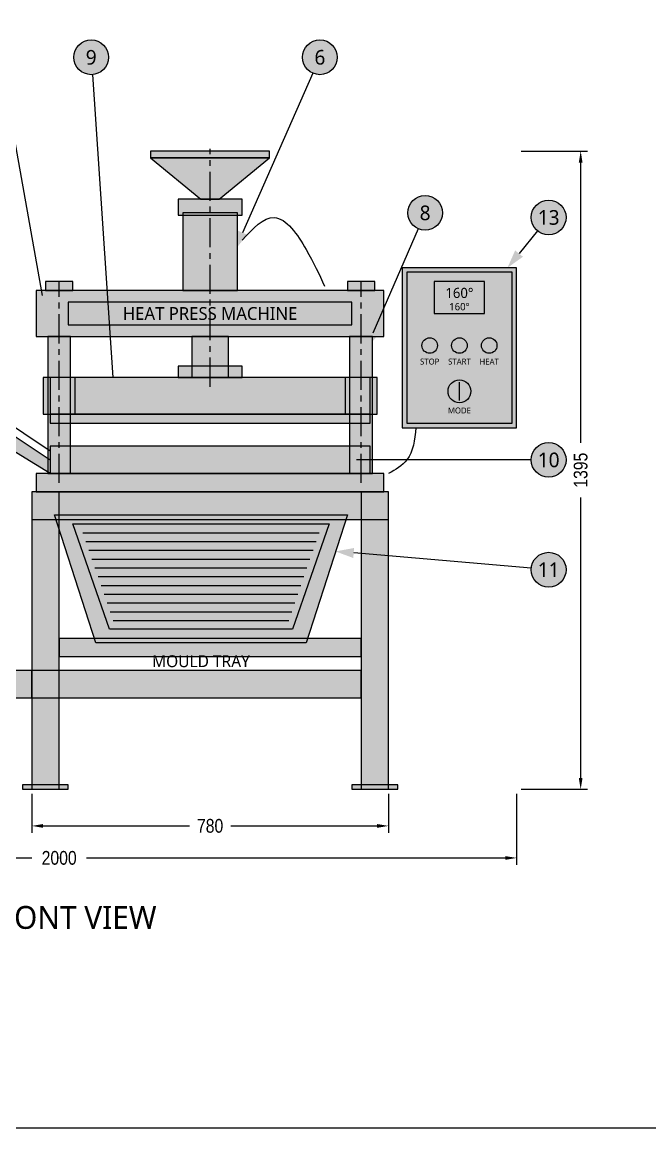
# Model space of a CAD drawing. Header units: millimetres. Extents: x -500 to 5400, y -740 to 3150.
# Drawn here: x 899 to 2271, y -740 to 1677 of the extents above; entities that cross this region are included whole.
import ezdxf
from ezdxf.enums import TextEntityAlignment as Align

# ---------------------------------------------------------------- set-up
doc = ezdxf.new("R2010")
doc.units = ezdxf.units.MM
doc.header["$LTSCALE"] = 20
doc.linetypes.add('CENTER', pattern=[5.08, 3.175, -0.635, 0.635, -0.635])
for name, color, linetype in [('BALLOON', 7, 'Continuous'), ('BIN_MOLD', 7, 'Continuous'), ('CENTER', 7, 'CENTER'), ('DIMS', 7, 'Continuous'), ('ELECTRICAL', 7, 'Continuous'), ('FILL', 7, 'Continuous'), ('FRAME', 7, 'Continuous'), ('HYDRAULIC', 7, 'Continuous'), ('PRESS', 7, 'Continuous'), ('SHREDDER', 7, 'Continuous'), ('TEXT', 7, 'Continuous'), ('TITLE', 7, 'Continuous')]:
    doc.layers.add(name, color=color, linetype=linetype)
doc.styles.add('OpenSans', font='OpenSans-Regular.ttf')
doc.styles.add('OpenSansCondensed-Light', font='OpenSansCondensed-Light.ttf')
doc.dimstyles.new('MM30', dxfattribs={"dimtxt": 30, "dimasz": 25, "dimexe": 15, "dimexo": 10, "dimgap": 8, "dimtad": 1, "dimdec": 0, "dimcen": 2.5, "dimclrd": 7, "dimclre": 7, "dimclrt": 7, "dimazin": 3, "dimtfac": 1, "dimtmove": 0, "dimatfit": 3})

# ---------------------------------------------------------------- blocks, each defined once
blk = doc.blocks.new('_CLOSEDFILLED')
at = {"color": 0, "linetype": 'BYBLOCK'}
blk.add_solid([(-1, 0.164), (0, 0), (-1, -0.164)], dxfattribs=at)
blk = doc.blocks.new('*D1')
at = {"color": 7}
for p, q in [((-20, -10), (-20, -165)), ((1980, -10), (1980, -165)), ((5, -150), (920, -150)), ((1040, -150), (1955, -150))]:
    blk.add_line(p, q, dxfattribs=at)
at = {"layer": 'Defpoints'}
for p in [(-20, 0), (1980, 0), (-20, -150)]:
    blk.add_point(p, dxfattribs=at)
at = {"layer": 'DIMS', "color": 7, "xscale": 25, "yscale": 25, "rotation": 180}
blk.add_blockref('_CLOSEDFILLED', (-20, -150), dxfattribs=at)
at = {"layer": 'DIMS', "color": 7, "xscale": 25, "yscale": 25}
blk.add_blockref('_CLOSEDFILLED', (1980, -150), dxfattribs=at)
at = {"layer": 'DIMS', "color": 7, "insert": (980, -150), "char_height": 30, "attachment_point": 5, "style": 'OpenSansCondensed-Light'}
blk.add_mtext('2000', dxfattribs=at)
blk = doc.blocks.new('*D3')
at = {"color": 7}
for p, q in [((920, -10), (920, -95)), ((1700, -10), (1700, -95)), ((945, -80), (1265, -80)), ((1355, -80), (1675, -80))]:
    blk.add_line(p, q, dxfattribs=at)
at = {"layer": 'Defpoints'}
for p in [(920, 0), (1700, 0), (920, -80)]:
    blk.add_point(p, dxfattribs=at)
at = {"layer": 'DIMS', "color": 7, "xscale": 25, "yscale": 25, "rotation": 180}
blk.add_blockref('_CLOSEDFILLED', (920, -80), dxfattribs=at)
at = {"layer": 'DIMS', "color": 7, "xscale": 25, "yscale": 25}
blk.add_blockref('_CLOSEDFILLED', (1700, -80), dxfattribs=at)
at = {"layer": 'DIMS', "color": 7, "insert": (1310, -80), "char_height": 30, "attachment_point": 5, "style": 'OpenSansCondensed-Light'}
blk.add_mtext('780', dxfattribs=at)
blk = doc.blocks.new('*D6')
at = {"color": 7}
for p, q in [((1990, 1395), (2135, 1395)), ((2120, 757.5), (2120, 1370)), ((2120, 25), (2120, 637.5)), ((1990, 0), (2135, 0))]:
    blk.add_line(p, q, dxfattribs=at)
at = {"layer": 'Defpoints'}
for p in [(1980, 1395), (1980, 0), (2120, 0)]:
    blk.add_point(p, dxfattribs=at)
at = {"layer": 'DIMS', "color": 7, "xscale": 25, "yscale": 25}
for p, rotation in [((2120, 1395), 90), ((2120, 0), 270)]:
    blk.add_blockref('_CLOSEDFILLED', p, dxfattribs=dict(at, rotation=rotation))
at = {"layer": 'DIMS', "color": 7, "insert": (2120, 697.5), "char_height": 30, "attachment_point": 5, "rotation": 90, "style": 'OpenSansCondensed-Light'}
blk.add_mtext('1395', dxfattribs=at)

msp = doc.modelspace()

# ---------------------------------------------------------------- hatches: boundary and pattern name
at = {"layer": 'FILL', "true_color": 0xffffff}
h = msp.add_hatch(color=7, dxfattribs=at)
h.dxf.hatch_style = 1
h.paths.add_polyline_path([(1088, 1600), (1087.7, 1605), (1086.7, 1609.8), (1085.1, 1614.5), (1082.9, 1619), (1080.1, 1623.1), (1076.9, 1626.9), (1073.1, 1630.1), (1069, 1632.9), (1064.5, 1635.1), (1059.8, 1636.7), (1055, 1637.7), (1050, 1638), (1045, 1637.7), (1040.2, 1636.7), (1035.5, 1635.1), (1031, 1632.9), (1026.9, 1630.1), (1023.1, 1626.9), (1019.9, 1623.1), (1017.1, 1619), (1014.9, 1614.5), (1013.3, 1609.8), (1012.3, 1605), (1012, 1600), (1012.3, 1595), (1013.3, 1590.2), (1014.9, 1585.5), (1017.1, 1581), (1019.9, 1576.9), (1023.1, 1573.1), (1026.9, 1569.9), (1031, 1567.1), (1035.5, 1564.9), (1040.2, 1563.3), (1045, 1562.3), (1050, 1562), (1055, 1562.3), (1059.8, 1563.3), (1064.5, 1564.9), (1069, 1567.1), (1073.1, 1569.9), (1076.9, 1573.1), (1080.1, 1576.9), (1082.9, 1581), (1085.1, 1585.5), (1086.7, 1590.2), (1087.7, 1595)])
h = msp.add_hatch(color=7, dxfattribs=at)
h.dxf.hatch_style = 1
h.paths.add_polyline_path([(1588, 1600), (1587.7, 1605), (1586.7, 1609.8), (1585.1, 1614.5), (1582.9, 1619), (1580.1, 1623.1), (1576.9, 1626.9), (1573.1, 1630.1), (1569, 1632.9), (1564.5, 1635.1), (1559.8, 1636.7), (1555, 1637.7), (1550, 1638), (1545, 1637.7), (1540.2, 1636.7), (1535.5, 1635.1), (1531, 1632.9), (1526.9, 1630.1), (1523.1, 1626.9), (1519.9, 1623.1), (1517.1, 1619), (1514.9, 1614.5), (1513.3, 1609.8), (1512.3, 1605), (1512, 1600), (1512.3, 1595), (1513.3, 1590.2), (1514.9, 1585.5), (1517.1, 1581), (1519.9, 1576.9), (1523.1, 1573.1), (1526.9, 1569.9), (1531, 1567.1), (1535.5, 1564.9), (1540.2, 1563.3), (1545, 1562.3), (1550, 1562), (1555, 1562.3), (1559.8, 1563.3), (1564.5, 1564.9), (1569, 1567.1), (1573.1, 1569.9), (1576.9, 1573.1), (1580.1, 1576.9), (1582.9, 1581), (1585.1, 1585.5), (1586.7, 1590.2), (1587.7, 1595)])
at = {"layer": 'FILL', "true_color": 0x404246}
h = msp.add_hatch(color=7, dxfattribs=at)
h.dxf.hatch_style = 1
h.paths.add_polyline_path([(1180, 1380), (1440, 1380), (1440, 1395), (1180, 1395)])
h = msp.add_hatch(color=7, dxfattribs=at)
h.dxf.hatch_style = 1
h.paths.add_polyline_path([(1290, 1290), (1330, 1290), (1440, 1380), (1180, 1380)])
at = {"layer": 'FILL', "true_color": 0x1e1f22}
h = msp.add_hatch(color=7, dxfattribs=at)
h.dxf.hatch_style = 1
h.paths.add_polyline_path([(1240, 1255), (1380, 1255), (1380, 1290), (1240, 1290)])
at = {"layer": 'FILL', "true_color": 0xffffff}
h = msp.add_hatch(color=7, dxfattribs=at)
h.dxf.hatch_style = 1
h.paths.add_polyline_path([(1818, 1260), (1817.7, 1265), (1816.7, 1269.8), (1815.1, 1274.5), (1812.9, 1279), (1810.1, 1283.1), (1806.9, 1286.9), (1803.1, 1290.1), (1799, 1292.9), (1794.5, 1295.1), (1789.8, 1296.7), (1785, 1297.7), (1780, 1298), (1775, 1297.7), (1770.2, 1296.7), (1765.5, 1295.1), (1761, 1292.9), (1756.9, 1290.1), (1753.1, 1286.9), (1749.9, 1283.1), (1747.1, 1279), (1744.9, 1274.5), (1743.3, 1269.8), (1742.3, 1265), (1742, 1260), (1742.3, 1255), (1743.3, 1250.2), (1744.9, 1245.5), (1747.1, 1241), (1749.9, 1236.9), (1753.1, 1233.1), (1756.9, 1229.9), (1761, 1227.1), (1765.5, 1224.9), (1770.2, 1223.3), (1775, 1222.3), (1780, 1222), (1785, 1222.3), (1789.8, 1223.3), (1794.5, 1224.9), (1799, 1227.1), (1803.1, 1229.9), (1806.9, 1233.1), (1810.1, 1236.9), (1812.9, 1241), (1815.1, 1245.5), (1816.7, 1250.2), (1817.7, 1255)])
h = msp.add_hatch(color=7, dxfattribs=at)
h.dxf.hatch_style = 1
h.paths.add_polyline_path([(2088, 1250), (2087.7, 1255), (2086.7, 1259.8), (2085.1, 1264.5), (2082.9, 1269), (2080.1, 1273.1), (2076.9, 1276.9), (2073.1, 1280.1), (2069, 1282.9), (2064.5, 1285.1), (2059.8, 1286.7), (2055, 1287.7), (2050, 1288), (2045, 1287.7), (2040.2, 1286.7), (2035.5, 1285.1), (2031, 1282.9), (2026.9, 1280.1), (2023.1, 1276.9), (2019.9, 1273.1), (2017.1, 1269), (2014.9, 1264.5), (2013.3, 1259.8), (2012.3, 1255), (2012, 1250), (2012.3, 1245), (2013.3, 1240.2), (2014.9, 1235.5), (2017.1, 1231), (2019.9, 1226.9), (2023.1, 1223.1), (2026.9, 1219.9), (2031, 1217.1), (2035.5, 1214.9), (2040.2, 1213.3), (2045, 1212.3), (2050, 1212), (2055, 1212.3), (2059.8, 1213.3), (2064.5, 1214.9), (2069, 1217.1), (2073.1, 1219.9), (2076.9, 1223.1), (2080.1, 1226.9), (2082.9, 1231), (2085.1, 1235.5), (2086.7, 1240.2), (2087.7, 1245)])
at = {"layer": 'FILL', "true_color": 0x1e1f22}
h = msp.add_hatch(color=7, dxfattribs=at)
h.dxf.hatch_style = 1
h.paths.add_polyline_path([(1250, 1090), (1370, 1090), (1370, 1260), (1250, 1260)])
at = {"layer": 'FILL', "true_color": 0xe6e6e2}
h = msp.add_hatch(color=7, dxfattribs=at)
h.dxf.hatch_style = 1
h.paths.add_polyline_path([(1730, 790), (1980, 790), (1980, 1140), (1730, 1140)])
h = msp.add_hatch(color=7, dxfattribs=at)
h.dxf.hatch_style = 1
h.paths.add_polyline_path([(1740, 800), (1970, 800), (1970, 1130), (1740, 1130)])
at = {"layer": 'FILL', "true_color": 0x3e4248}
h = msp.add_hatch(color=7, dxfattribs=at)
h.dxf.hatch_style = 1
h.paths.add_polyline_path([(930, 990), (1690, 990), (1690, 1090), (930, 1090)])
at = {"layer": 'FILL', "true_color": 0xd0d2d5}
h = msp.add_hatch(color=7, dxfattribs=at)
h.dxf.hatch_style = 1
h.paths.add_polyline_path([(950, 1090), (1010, 1090), (1010, 1110), (950, 1110)])
h = msp.add_hatch(color=7, dxfattribs=at)
h.dxf.hatch_style = 1
h.paths.add_polyline_path([(1610, 1090), (1670, 1090), (1670, 1110), (1610, 1110)])
at = {"layer": 'FILL', "true_color": 0x121212}
h = msp.add_hatch(color=7, dxfattribs=at)
h.dxf.hatch_style = 1
h.paths.add_polyline_path([(1800, 1040), (1910, 1040), (1910, 1110), (1800, 1110)])
at = {"layer": 'FILL', "true_color": 0xffffff}
h = msp.add_hatch(color=7, dxfattribs=at)
h.dxf.hatch_style = 1
h.paths.add_polyline_path([(1000, 1015), (1620, 1015), (1620, 1065), (1000, 1065)])
at = {"layer": 'FILL', "true_color": 0xd0d2d5}
h = msp.add_hatch(color=7, dxfattribs=at)
h.dxf.hatch_style = 1
h.paths.add_polyline_path([(955, 690), (1005, 690), (1005, 990), (955, 990)])
h = msp.add_hatch(color=7, dxfattribs=at)
h.dxf.hatch_style = 1
h.paths.add_polyline_path([(1270, 900), (1350, 900), (1350, 990), (1270, 990)])
h = msp.add_hatch(color=7, dxfattribs=at)
h.dxf.hatch_style = 1
h.paths.add_polyline_path([(1615, 690), (1665, 690), (1665, 990), (1615, 990)])
at = {"layer": 'FILL', "true_color": 0xcd2323}
h = msp.add_hatch(color=7, dxfattribs=at)
h.dxf.hatch_style = 1
h.paths.add_polyline_path([(1807, 970), (1806.9, 972.2), (1806.4, 974.4), (1805.7, 976.5), (1804.7, 978.5), (1803.5, 980.3), (1802, 982), (1800.3, 983.5), (1798.5, 984.7), (1796.5, 985.7), (1794.4, 986.4), (1792.2, 986.9), (1790, 987), (1787.8, 986.9), (1785.6, 986.4), (1783.5, 985.7), (1781.5, 984.7), (1779.7, 983.5), (1778, 982), (1776.5, 980.3), (1775.3, 978.5), (1774.3, 976.5), (1773.6, 974.4), (1773.1, 972.2), (1773, 970), (1773.1, 967.8), (1773.6, 965.6), (1774.3, 963.5), (1775.3, 961.5), (1776.5, 959.7), (1778, 958), (1779.7, 956.5), (1781.5, 955.3), (1783.5, 954.3), (1785.6, 953.6), (1787.8, 953.1), (1790, 953), (1792.2, 953.1), (1794.4, 953.6), (1796.5, 954.3), (1798.5, 955.3), (1800.3, 956.5), (1802, 958), (1803.5, 959.7), (1804.7, 961.5), (1805.7, 963.5), (1806.4, 965.6), (1806.9, 967.8)])
at = {"layer": 'FILL', "true_color": 0x239b41}
h = msp.add_hatch(color=7, dxfattribs=at)
h.dxf.hatch_style = 1
h.paths.add_polyline_path([(1872, 970), (1871.9, 972.2), (1871.4, 974.4), (1870.7, 976.5), (1869.7, 978.5), (1868.5, 980.3), (1867, 982), (1865.3, 983.5), (1863.5, 984.7), (1861.5, 985.7), (1859.4, 986.4), (1857.2, 986.9), (1855, 987), (1852.8, 986.9), (1850.6, 986.4), (1848.5, 985.7), (1846.5, 984.7), (1844.7, 983.5), (1843, 982), (1841.5, 980.3), (1840.3, 978.5), (1839.3, 976.5), (1838.6, 974.4), (1838.1, 972.2), (1838, 970), (1838.1, 967.8), (1838.6, 965.6), (1839.3, 963.5), (1840.3, 961.5), (1841.5, 959.7), (1843, 958), (1844.7, 956.5), (1846.5, 955.3), (1848.5, 954.3), (1850.6, 953.6), (1852.8, 953.1), (1855, 953), (1857.2, 953.1), (1859.4, 953.6), (1861.5, 954.3), (1863.5, 955.3), (1865.3, 956.5), (1867, 958), (1868.5, 959.7), (1869.7, 961.5), (1870.7, 963.5), (1871.4, 965.6), (1871.9, 967.8)])
at = {"layer": 'FILL', "true_color": 0xcd2323}
h = msp.add_hatch(color=7, dxfattribs=at)
h.dxf.hatch_style = 1
h.paths.add_polyline_path([(1937, 970), (1936.9, 972.2), (1936.4, 974.4), (1935.7, 976.5), (1934.7, 978.5), (1933.5, 980.3), (1932, 982), (1930.3, 983.5), (1928.5, 984.7), (1926.5, 985.7), (1924.4, 986.4), (1922.2, 986.9), (1920, 987), (1917.8, 986.9), (1915.6, 986.4), (1913.5, 985.7), (1911.5, 984.7), (1909.7, 983.5), (1908, 982), (1906.5, 980.3), (1905.3, 978.5), (1904.3, 976.5), (1903.6, 974.4), (1903.1, 972.2), (1903, 970), (1903.1, 967.8), (1903.6, 965.6), (1904.3, 963.5), (1905.3, 961.5), (1906.5, 959.7), (1908, 958), (1909.7, 956.5), (1911.5, 955.3), (1913.5, 954.3), (1915.6, 953.6), (1917.8, 953.1), (1920, 953), (1922.2, 953.1), (1924.4, 953.6), (1926.5, 954.3), (1928.5, 955.3), (1930.3, 956.5), (1932, 958), (1933.5, 959.7), (1934.7, 961.5), (1935.7, 963.5), (1936.4, 965.6), (1936.9, 967.8)])
at = {"layer": 'FILL', "true_color": 0x1e1f22}
h = msp.add_hatch(color=7, dxfattribs=at)
h.dxf.hatch_style = 1
h.paths.add_polyline_path([(1240, 900), (1380, 900), (1380, 925), (1240, 925)])
at = {"layer": 'FILL', "true_color": 0x787a7e}
h = msp.add_hatch(color=7, dxfattribs=at)
h.dxf.hatch_style = 1
h.paths.add_polyline_path([(945, 820), (1015, 820), (1015, 900), (945, 900)])
at = {"layer": 'FILL', "true_color": 0x8c8e92}
h = msp.add_hatch(color=7, dxfattribs=at)
h.dxf.hatch_style = 1
h.paths.add_polyline_path([(960, 820), (1660, 820), (1660, 900), (960, 900)])
at = {"layer": 'FILL', "true_color": 0x787a7e}
h = msp.add_hatch(color=7, dxfattribs=at)
h.dxf.hatch_style = 1
h.paths.add_polyline_path([(1605, 820), (1675, 820), (1675, 900), (1605, 900)])
at = {"layer": 'FILL', "true_color": 0x1e1f22}
h = msp.add_hatch(color=7, dxfattribs=at)
h.dxf.hatch_style = 1
h.paths.add_polyline_path([(1880, 870), (1879.8, 873.3), (1879.1, 876.5), (1878.1, 879.6), (1876.7, 882.5), (1874.8, 885.2), (1872.7, 887.7), (1870.2, 889.8), (1867.5, 891.7), (1864.6, 893.1), (1861.5, 894.1), (1858.3, 894.8), (1855, 895), (1851.7, 894.8), (1848.5, 894.1), (1845.4, 893.1), (1842.5, 891.7), (1839.8, 889.8), (1837.3, 887.7), (1835.2, 885.2), (1833.3, 882.5), (1831.9, 879.6), (1830.9, 876.5), (1830.2, 873.3), (1830, 870), (1830.2, 866.7), (1830.9, 863.5), (1831.9, 860.4), (1833.3, 857.5), (1835.2, 854.8), (1837.3, 852.3), (1839.8, 850.2), (1842.5, 848.3), (1845.4, 846.9), (1848.5, 845.9), (1851.7, 845.2), (1855, 845), (1858.3, 845.2), (1861.5, 845.9), (1864.6, 846.9), (1867.5, 848.3), (1870.2, 850.2), (1872.7, 852.3), (1874.8, 854.8), (1876.7, 857.5), (1878.1, 860.4), (1879.1, 863.5), (1879.8, 866.7)])
at = {"layer": 'FILL', "true_color": 0x44474c}
h = msp.add_hatch(color=7, dxfattribs=at)
h.dxf.hatch_style = 1
h.paths.add_polyline_path([(780, 840), (960, 720), (960, 690), (780, 800)])
at = {"layer": 'FILL', "true_color": 0xc4c6c8}
h = msp.add_hatch(color=7, dxfattribs=at)
h.dxf.hatch_style = 1
h.paths.add_polyline_path([(960, 800), (1660, 800), (1660, 820), (960, 820)])
at = {"layer": 'FILL', "true_color": 0x8c8e92}
h = msp.add_hatch(color=7, dxfattribs=at)
h.dxf.hatch_style = 1
h.paths.add_polyline_path([(960, 690), (1660, 690), (1660, 750), (960, 750)])
at = {"layer": 'FILL', "true_color": 0xffffff}
h = msp.add_hatch(color=7, dxfattribs=at)
h.dxf.hatch_style = 1
h.paths.add_polyline_path([(2088, 720), (2087.7, 725), (2086.7, 729.8), (2085.1, 734.5), (2082.9, 739), (2080.1, 743.1), (2076.9, 746.9), (2073.1, 750.1), (2069, 752.9), (2064.5, 755.1), (2059.8, 756.7), (2055, 757.7), (2050, 758), (2045, 757.7), (2040.2, 756.7), (2035.5, 755.1), (2031, 752.9), (2026.9, 750.1), (2023.1, 746.9), (2019.9, 743.1), (2017.1, 739), (2014.9, 734.5), (2013.3, 729.8), (2012.3, 725), (2012, 720), (2012.3, 715), (2013.3, 710.2), (2014.9, 705.5), (2017.1, 701), (2019.9, 696.9), (2023.1, 693.1), (2026.9, 689.9), (2031, 687.1), (2035.5, 684.9), (2040.2, 683.3), (2045, 682.3), (2050, 682), (2055, 682.3), (2059.8, 683.3), (2064.5, 684.9), (2069, 687.1), (2073.1, 689.9), (2076.9, 693.1), (2080.1, 696.9), (2082.9, 701), (2085.1, 705.5), (2086.7, 710.2), (2087.7, 715)])
at = {"layer": 'FILL', "true_color": 0x3e4248}
h = msp.add_hatch(color=7, dxfattribs=at)
h.dxf.hatch_style = 1
h.paths.add_polyline_path([(930, 650), (1690, 650), (1690, 690), (930, 690)])
at = {"layer": 'FILL', "true_color": 0x373b42}
h = msp.add_hatch(color=7, dxfattribs=at)
h.dxf.hatch_style = 1
h.paths.add_polyline_path([(920, 0), (980, 0), (980, 650), (920, 650)])
h = msp.add_hatch(color=7, dxfattribs=at)
h.dxf.hatch_style = 1
h.paths.add_polyline_path([(920, 590), (1700, 590), (1700, 650), (920, 650)])
h = msp.add_hatch(color=7, dxfattribs=at)
h.dxf.hatch_style = 1
h.paths.add_polyline_path([(1640, 0), (1700, 0), (1700, 650), (1640, 650)])
at = {"layer": 'FILL', "true_color": 0xa8aaad}
h = msp.add_hatch(color=7, dxfattribs=at)
h.dxf.hatch_style = 1
h.paths.add_polyline_path([(970, 600), (1610, 600), (1520, 320), (1060, 320)])
at = {"layer": 'FILL', "true_color": 0x46484b}
h = msp.add_hatch(color=7, dxfattribs=at)
h.dxf.hatch_style = 1
h.paths.add_polyline_path([(1010, 580), (1570, 580), (1490, 350), (1090, 350)])
at = {"layer": 'FILL', "true_color": 0xffffff}
h = msp.add_hatch(color=7, dxfattribs=at)
h.dxf.hatch_style = 1
h.paths.add_polyline_path([(2088, 480), (2087.7, 485), (2086.7, 489.8), (2085.1, 494.5), (2082.9, 499), (2080.1, 503.1), (2076.9, 506.9), (2073.1, 510.1), (2069, 512.9), (2064.5, 515.1), (2059.8, 516.7), (2055, 517.7), (2050, 518), (2045, 517.7), (2040.2, 516.7), (2035.5, 515.1), (2031, 512.9), (2026.9, 510.1), (2023.1, 506.9), (2019.9, 503.1), (2017.1, 499), (2014.9, 494.5), (2013.3, 489.8), (2012.3, 485), (2012, 480), (2012.3, 475), (2013.3, 470.2), (2014.9, 465.5), (2017.1, 461), (2019.9, 456.9), (2023.1, 453.1), (2026.9, 449.9), (2031, 447.1), (2035.5, 444.9), (2040.2, 443.3), (2045, 442.3), (2050, 442), (2055, 442.3), (2059.8, 443.3), (2064.5, 444.9), (2069, 447.1), (2073.1, 449.9), (2076.9, 453.1), (2080.1, 456.9), (2082.9, 461), (2085.1, 465.5), (2086.7, 470.2), (2087.7, 475)])
at = {"layer": 'FILL', "true_color": 0x373b42}
h = msp.add_hatch(color=7, dxfattribs=at)
h.dxf.hatch_style = 1
h.paths.add_polyline_path([(980, 290), (1640, 290), (1640, 330), (980, 330)])
h = msp.add_hatch(color=7, dxfattribs=at)
h.dxf.hatch_style = 1
h.paths.add_polyline_path([(60, 200), (1640, 200), (1640, 260), (60, 260)])
h = msp.add_hatch(color=7, dxfattribs=at)
h.dxf.hatch_style = 1
h.paths.add_polyline_path([(800, 200), (920, 200), (920, 260), (800, 260)])
h = msp.add_hatch(color=7, dxfattribs=at)
h.dxf.hatch_style = 1
h.paths.add_polyline_path([(900, 0), (1000, 0), (1000, 10), (900, 10)])
h = msp.add_hatch(color=7, dxfattribs=at)
h.dxf.hatch_style = 1
h.paths.add_polyline_path([(1620, 0), (1720, 0), (1720, 10), (1620, 10)])

# ---------------------------------------------------------------- linework, layer by layer
at = {"layer": 'BALLOON'}
for p, q in [((856.7, 1562.6), (943, 1079.4)), ((1052.6, 1562.1), (1097.3, 899.9)), ((1534.7, 1565.2), (1381.1, 1216.6)), ((1764.9, 1225.1), (1665.9, 996.7)), ((2025.9, 1220.6), (1985.3, 1171)), ((2012, 720), (1630, 720)), ((2012.1, 483.2), (1623.9, 516.6))]:
    msp.add_line(p, q, dxfattribs=at)
for centre in [(1050, 1600), (1550, 1600), (1780, 1260), (2050, 1250), (2050, 720), (2050, 480)]:
    msp.add_circle(centre, 38, dxfattribs=at)
for points in [[(1365, 1180), (1391.2, 1212.2), (1371.1, 1221)], [(1960, 1140), (1993.8, 1164), (1976.8, 1177.9)], [(950, 1040), (953.8, 1081.3), (932.1, 1077.4)], [(1650, 960), (1676, 992.3), (1655.8, 1001.1)], [(1100, 860), (1108.3, 900.7), (1086.3, 899.2)], [(1590, 720), (1630, 709), (1630, 731)], [(1584, 520), (1622.9, 505.6), (1624.8, 527.5)]]:
    msp.add_solid(points, dxfattribs=at)
at = {"layer": 'BIN_MOLD'}
for p, q in [((1031.7, 560.8), (1548.3, 560.8)), ((1038.3, 541.7), (1541.7, 541.7)), ((1045, 522.5), (1535, 522.5)), ((1051.7, 503.3), (1528.3, 503.3)), ((1058.3, 484.2), (1521.7, 484.2)), ((1065, 465), (1515, 465)), ((1071.7, 445.8), (1508.3, 445.8)), ((1078.3, 426.7), (1501.7, 426.7)), ((1085, 407.5), (1495, 407.5)), ((1091.7, 388.3), (1488.3, 388.3)), ((1098.3, 369.2), (1481.7, 369.2))]:
    msp.add_line(p, q, dxfattribs=at)
for points in [[(970, 600), (1610, 600), (1520, 320), (1060, 320)], [(1010, 580), (1570, 580), (1490, 350), (1090, 350)]]:
    msp.add_lwpolyline(points, close=True, dxfattribs=at)
at = {"layer": 'CENTER'}
for p, q in [((1310, 880), (1310, 1400)), ((980, 670), (980, 1110)), ((1640, 670), (1640, 1110))]:
    msp.add_line(p, q, dxfattribs=at)
at = {"layer": 'ELECTRICAL'}
msp.add_line((1855, 850), (1855, 890), dxfattribs=at)
for points in [[(1730, 790), (1980, 790), (1980, 1140), (1730, 1140)], [(1740, 800), (1970, 800), (1970, 1130), (1740, 1130)], [(1800, 1040), (1910, 1040), (1910, 1110), (1800, 1110)]]:
    msp.add_lwpolyline(points, close=True, dxfattribs=at)
for centre, radius in [((1790, 970), 17), ((1855, 970), 17), ((1920, 970), 17), ((1855, 870), 25)]:
    msp.add_circle(centre, radius, dxfattribs=at)
msp.add_spline([(1760, 790), (1740, 720), (1700, 690)], degree=3, dxfattribs=at)
at = {"layer": 'FRAME'}
for points in [[(920, 0), (980, 0), (980, 650), (920, 650)], [(920, 590), (1700, 590), (1700, 650), (920, 650)], [(1640, 0), (1700, 0), (1700, 650), (1640, 650)], [(980, 290), (1640, 290), (1640, 330), (980, 330)], [(60, 200), (1640, 200), (1640, 260), (60, 260)], [(800, 200), (920, 200), (920, 260), (800, 260)], [(900, 0), (1000, 0), (1000, 10), (900, 10)], [(1620, 0), (1720, 0), (1720, 10), (1620, 10)]]:
    msp.add_lwpolyline(points, close=True, dxfattribs=at)
at = {"layer": 'HYDRAULIC'}
for points in [[(1180, 1380), (1440, 1380), (1440, 1395), (1180, 1395)], [(1290, 1290), (1330, 1290), (1440, 1380), (1180, 1380)], [(1240, 1255), (1380, 1255), (1380, 1290), (1240, 1290)], [(1250, 1090), (1370, 1090), (1370, 1260), (1250, 1260)], [(1270, 900), (1350, 900), (1350, 990), (1270, 990)], [(1240, 900), (1380, 900), (1380, 925), (1240, 925)]]:
    msp.add_lwpolyline(points, close=True, dxfattribs=at)
msp.add_spline([(1380, 1200), (1450, 1250), (1520, 1180), (1560, 1100)], degree=3, dxfattribs=at)
at = {"layer": 'PRESS'}
for points in [[(930, 990), (1690, 990), (1690, 1090), (930, 1090)], [(950, 1090), (1010, 1090), (1010, 1110), (950, 1110)], [(1610, 1090), (1670, 1090), (1670, 1110), (1610, 1110)], [(955, 690), (1005, 690), (1005, 990), (955, 990)], [(1615, 690), (1665, 690), (1665, 990), (1615, 990)], [(945, 820), (1015, 820), (1015, 900), (945, 900)], [(960, 820), (1660, 820), (1660, 900), (960, 900)], [(1605, 820), (1675, 820), (1675, 900), (1605, 900)], [(960, 800), (1660, 800), (1660, 820), (960, 820)], [(960, 690), (1660, 690), (1660, 750), (960, 750)], [(930, 650), (1690, 650), (1690, 690), (930, 690)]]:
    msp.add_lwpolyline(points, close=True, dxfattribs=at)
at = {"layer": 'SHREDDER'}
msp.add_line((780, 860), (960, 740), dxfattribs=at)
msp.add_lwpolyline([(780, 840), (960, 720), (960, 690), (780, 800)], close=True, dxfattribs=at)
at = {"layer": 'TEXT'}
msp.add_lwpolyline([(1000, 1015), (1620, 1015), (1620, 1065), (1000, 1065)], close=True, dxfattribs=at)
at = {"layer": 'TITLE'}
msp.add_lwpolyline([(-500, -740), (5400, -740), (5400, 3150), (-500, 3150)], close=True, dxfattribs=at)

# ---------------------------------------------------------------- texts
at = {"layer": 'BALLOON', "style": 'OpenSans'}
for s, p in [('9', (1050, 1600)), ('6', (1550, 1600)), ('8', (1780, 1260)), ('13', (2050, 1250)), ('10', (2050, 720)), ('11', (2050, 480))]:
    msp.add_text(s, height=32, dxfattribs=at).set_placement(p, align=Align.MIDDLE_CENTER)
at = {"layer": 'TEXT', "true_color": 0xcd2323, "style": 'OpenSans'}
msp.add_text('160°', height=22, dxfattribs=at).set_placement((1855, 1085), align=Align.MIDDLE_CENTER)
at = {"layer": 'TEXT', "style": 'OpenSans'}
for s, height, p in [('HEAT PRESS MACHINE', 28, (1310, 1040)), ('STOP', 13, (1790, 935)), ('START', 13, (1855, 935)), ('HEAT', 13, (1920, 935)), ('MODE', 13, (1855, 828)), ('MOULD TRAY', 26, (1290, 280)), ('FRONT VIEW', 50, (1000, -280))]:
    msp.add_text(s, height=height, dxfattribs=at).set_placement(p, align=Align.MIDDLE_CENTER)
at = {"layer": 'TEXT', "true_color": 0x239b41, "style": 'OpenSans'}
msp.add_text('160°', height=16, dxfattribs=at).set_placement((1855, 1055), align=Align.MIDDLE_CENTER)

# ---------------------------------------------------------------- dimensions: what is measured, and where the dimension line sits
at = {"layer": 'DIMS'}
dim = msp.add_linear_dim(base=(2120, 0), p1=(1980, 0), p2=(1980, 1395), angle=90, dimstyle='MM30', dxfattribs=at)
dim.commit()
dim.dimension.update_dxf_attribs({"geometry": '*D6', "text_midpoint": (2120, 697.5)})
for base, p1, p2, picture, middle in [((-20, -150), (-20, 0), (1980, 0), '*D1', (980, -150)), ((920, -80), (920, 0), (1700, 0), '*D3', (1310, -80))]:
    dim = msp.add_linear_dim(base=base, p1=p1, p2=p2, dimstyle='MM30', dxfattribs=at)
    dim.commit()
    dim.dimension.update_dxf_attribs({"geometry": picture, "text_midpoint": middle})

doc.saveas('drawing.dxf')
